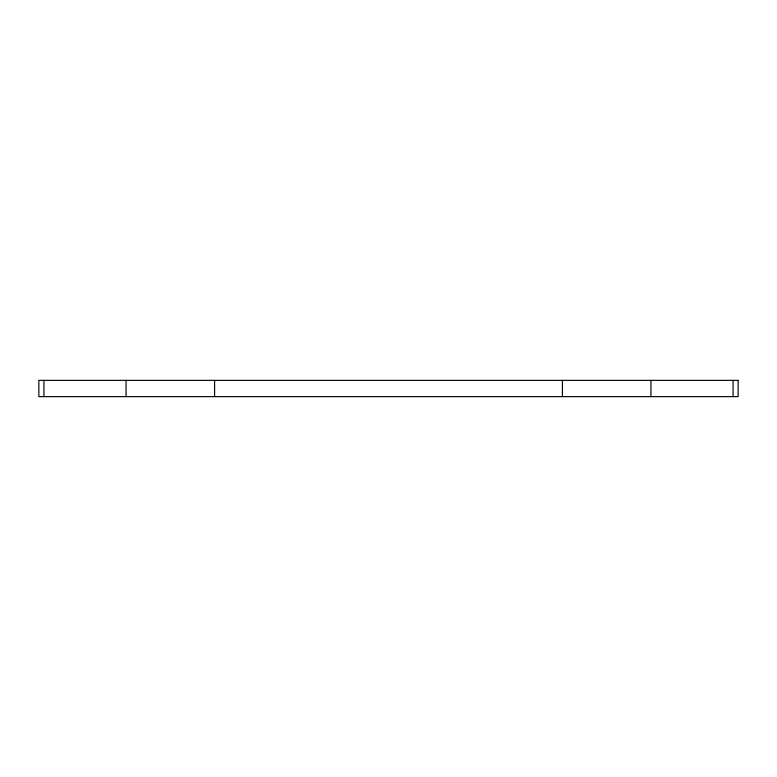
<?xml version="1.0" encoding="UTF-8"?>
<svg xmlns="http://www.w3.org/2000/svg" width="777" height="777" viewBox="0 0 777 777"><rect width="100%" height="100%" fill="white"/><g stroke="black" fill="none" stroke-linecap="round" stroke-linejoin="round"><path stroke-width="1.17" d="M733.07 380.371L733.07 396.629M650.941 380.371L650.941 396.629M562.412 380.371L562.412 396.629M214.588 380.371L214.588 396.629M126.059 380.371L126.059 396.629M43.93 380.371L43.93 396.629M738.15 380.371L38.85 380.371L38.85 396.629L738.15 396.629L738.15 380.371"/></g></svg>
